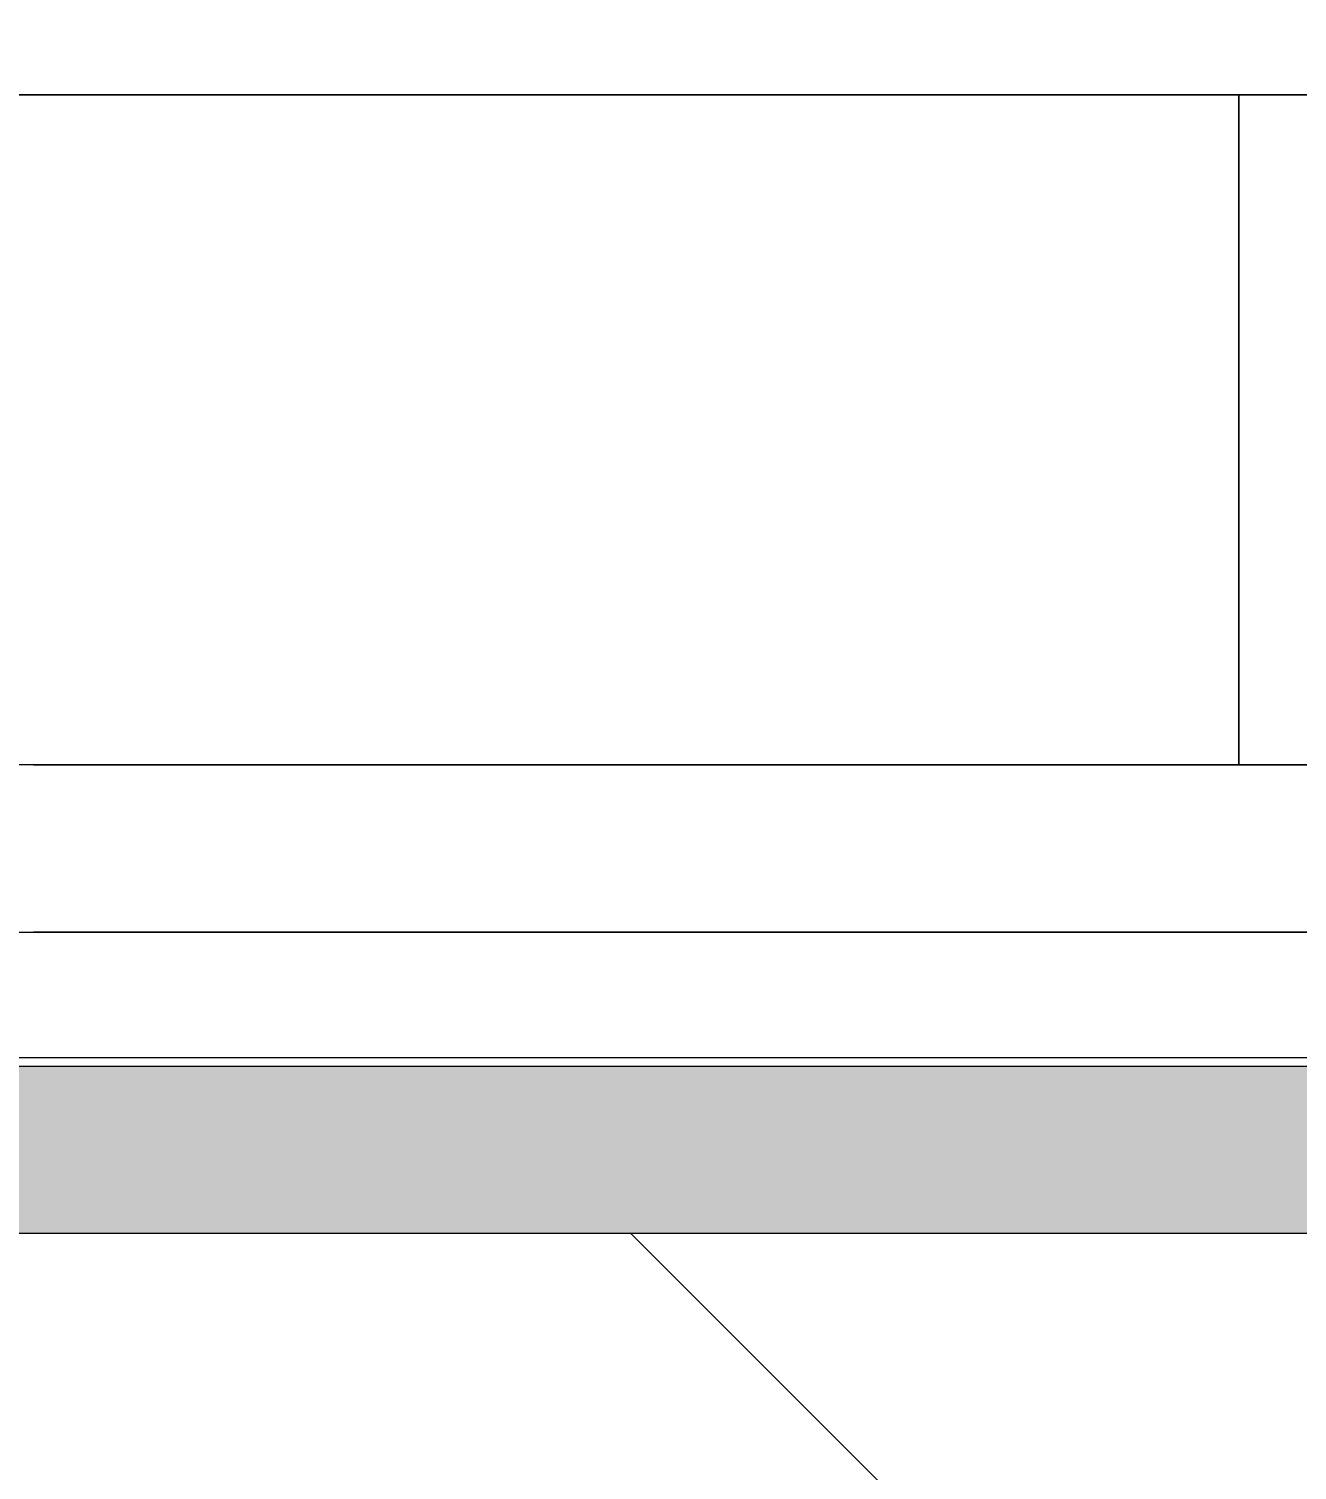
# Model space of a CAD drawing. Header units: millimetres. Extents: x -3724 to 231642, y -8553 to 29017.
# Drawn here: x 10413 to 10564.5, y 7871.7 to 8043.9 of the extents above; entities that cross this region are included whole.
import ezdxf

# ---------------------------------------------------------------- set-up
doc = ezdxf.new("R2010")
doc.units = ezdxf.units.MM
for name, color, linetype, lineweight in [('A-ANNO-DIMS', 7, 'Continuous', 9), ('A-ANNO-DIMS-100', 7, 'Continuous', 9), ('I-WALL', 7, 'Continuous', 9)]:
    doc.layers.add(name, color=color, linetype=linetype, lineweight=lineweight)
for name, color, linetype, lineweight, true_color in [('A-WALL-1', 9, 'Continuous', 9, 0x808080), ('A-WALL-FNSH-1', 9, 'Continuous', 9, 0x808080), ('I-FURN-1', 9, 'Continuous', 9, 0x808080)]:
    doc.layers.add(name, color=color, linetype=linetype, lineweight=lineweight, true_color=true_color)
doc.styles.add('ISOCPEUR', font='isocpeur.ttf', dxfattribs={"width": 0.9, "height": 250})
doc.styles.add('ISOCPEUR_1', font='isocpeur.ttf', dxfattribs={"width": 0.9, "height": 200})
doc.dimstyles.new('ISO-2_0_0_9К_Средний_округл2', dxfattribs={"dimscale": 304.8, "dimtxt": 199.196235, "dimasz": 0.492126, "dimexe": 0.393701, "dimexo": 0, "dimgap": 0, "dimtad": 1, "dimdec": 0, "dimrnd": 10, "dimzin": 0, "dimdsep": 46, "dimtxsty": 'ISOCPEUR_1', "dimblk1": 'OBLIQUE', "dimblk2": 'OBLIQUE', "dimsah": 1, "dimcen": 0.09, "dimdle": 0.393701, "dimazin": 0, "dimtfac": 1, "dimtdec": 4, "dimtix": 1, "dimtmove": 0, "dimatfit": 3, "dimfxl": 1, "dimtvp": 1, "dimtolj": 1, "dimtzin": 0, "dimarcsym": 2})
doc.dimstyles.new('ISO-2_5_0_9К_БОЛЬШОЙ', dxfattribs={"dimscale": 304.8, "dimtxt": 248.995294, "dimasz": 0.492126, "dimexe": 0.393701, "dimexo": 0.984252, "dimgap": 0, "dimtad": 1, "dimdec": 0, "dimrnd": 10, "dimzin": 0, "dimdsep": 46, "dimtxsty": 'ISOCPEUR', "dimblk1": 'OBLIQUE', "dimblk2": 'OBLIQUE', "dimsah": 1, "dimcen": 0.09, "dimdle": 0.393701, "dimazin": 0, "dimtfac": 1, "dimtdec": 4, "dimtix": 1, "dimtmove": 0, "dimatfit": 3, "dimfxl": 1, "dimtvp": 1, "dimtolj": 1, "dimtzin": 0, "dimarcsym": 2})

# ---------------------------------------------------------------- blocks, each defined once
blk = doc.blocks.new('Бизиборд лего - бизиборд 1_21б-32328682-План расстановки мебели и оборудования 1 этажа в осях 1-12')
at = {"layer": 'I-FURN-1'}
for p, q in [((315, 100), (-35.37, 100)), ((-35.37, 100), (315, 100)), ((315, 100), (15, 100)), ((15, 100), (315, 100)), ((365, 100), (315, 100)), ((315, 100), (365, 100)), ((315, 20), (315, 100)), ((315, 100), (315, 20)), ((500, 20), (0, 20)), ((171.08, 20), (210, 20)), ((210, 20), (171.08, 20)), ((171.08, 20), (210, 20)), ((210, 20), (171.08, 20)), ((171.08, 20), (210, 20)), ((210, 20), (219.91, 20)), ((217.41, 20), (210, 20)), ((210, 20), (219.91, 20)), ((212.93, 20), (210, 20)), ((210, 20), (219.91, 20)), ((219.91, 20), (210, 20)), ((210, 20), (219.91, 20)), ((217.41, 20), (210, 20)), ((210, 20), (219.91, 20)), ((219.91, 20), (210, 20)), ((210, 20), (219.91, 20)), ((219.91, 20), (210, 20)), ((210, 20), (219.91, 20)), ((219.91, 20), (210, 20)), ((210, 20), (210.34, 20)), ((217.41, 20), (210, 20)), ((210, 20), (219.91, 20)), ((219.91, 20), (210, 20)), ((210, 20), (219.91, 20)), ((219.91, 20), (210, 20)), ((210, 20), (219.91, 20)), ((219.91, 20), (210, 20)), ((210, 20), (219.91, 20)), ((210.34, 20), (210, 20)), ((210, 20), (219.91, 20)), ((219.91, 20), (210, 20)), ((210, 20), (219.91, 20)), ((219.91, 20), (210, 20)), ((210, 20), (219.91, 20)), ((219.91, 20), (210, 20)), ((210, 20), (219.91, 20)), ((219.91, 20), (210, 20)), ((210, 20), (215, 20)), ((219.91, 20), (210, 20)), ((210, 20), (219.91, 20)), ((219.91, 20), (210, 20)), ((210, 20), (219.91, 20)), ((219.91, 20), (210, 20)), ((210, 20), (212.93, 20)), ((219.91, 20), (210, 20)), ((210, 20), (219.91, 20)), ((219.91, 20), (210, 20)), ((210, 20), (219.91, 20)), ((219.91, 20), (210, 20)), ((210, 20), (210.34, 20)), ((210.34, 20), (210, 20)), ((210, 20), (219.91, 20)), ((219.91, 20), (210, 20)), ((210, 20), (219.91, 20)), ((219.91, 20), (210, 20)), ((210, 20), (219.91, 20)), ((219.91, 20), (210, 20)), ((210, 20), (230, 20)), ((230, 20), (210, 20)), ((210.34, 20), (211.34, 20)), ((211.34, 20), (210.34, 20)), ((210.34, 20), (211.34, 20)), ((211.34, 20), (210.34, 20)), ((211.34, 20), (219.91, 20)), ((219.91, 20), (211.34, 20)), ((211.34, 20), (219.91, 20)), ((219.91, 20), (211.34, 20)), ((211.34, 20), (219.91, 20)), ((211.34, 20), (212.93, 20)), ((219.91, 20), (211.34, 20)), ((211.34, 20), (212.93, 20)), ((212.93, 20), (211.34, 20)), ((219.91, 20), (212.93, 20)), ((212.93, 20), (215, 20)), ((212.93, 20), (215, 20)), ((212.93, 20), (215, 20)), ((217.41, 20), (212.93, 20)), ((215, 20), (217.41, 20)), ((215, 20), (219.91, 20)), ((215, 20), (219.91, 20)), ((215, 20), (217.41, 20)), ((219.91, 20), (217.41, 20)), ((219.91, 20), (217.41, 20)), ((217.41, 20), (219.91, 20)), ((219.91, 20), (217.41, 20)), ((217.41, 20), (219.91, 20)), ((219.91, 20), (217.41, 20)), ((219.91, 20), (220, 20)), ((220, 20), (219.91, 20)), ((219.91, 20), (220, 20)), ((220, 20), (219.91, 20)), ((219.91, 20), (220, 20)), ((220, 20), (219.91, 20)), ((219.91, 20), (220, 20)), ((220, 20), (219.91, 20)), ((219.91, 20), (220, 20)), ((220, 20), (219.91, 20)), ((219.91, 20), (220, 20)), ((220, 20), (219.91, 20)), ((219.91, 20), (220, 20)), ((220, 20), (219.91, 20)), ((219.91, 20), (220, 20)), ((220, 20), (219.91, 20)), ((219.91, 20), (220, 20)), ((220, 20), (219.91, 20)), ((219.91, 20), (220, 20)), ((220, 20), (219.91, 20)), ((219.91, 20), (220, 20)), ((220, 20), (219.91, 20)), ((219.91, 20), (220, 20)), ((220, 20), (219.91, 20)), ((219.91, 20), (220, 20)), ((220, 20), (219.91, 20)), ((219.91, 20), (220, 20)), ((220, 20), (219.91, 20)), ((219.91, 20), (220, 20)), ((220, 20), (219.91, 20)), ((219.91, 20), (220, 20)), ((220, 20), (219.91, 20)), ((219.91, 20), (220, 20)), ((220, 20), (219.91, 20)), ((219.91, 20), (220, 20)), ((220, 20), (219.91, 20)), ((219.91, 20), (220, 20)), ((220, 20), (219.91, 20)), ((219.91, 20), (220, 20)), ((220, 20), (219.91, 20)), ((219.91, 20), (220, 20)), ((220, 20), (219.91, 20)), ((219.91, 20), (220, 20)), ((220, 20), (219.91, 20)), ((219.91, 20), (220, 20)), ((220, 20), (219.91, 20)), ((219.91, 20), (220, 20)), ((220, 20), (219.91, 20)), ((219.91, 20), (220, 20)), ((220, 20), (219.91, 20)), ((219.91, 20), (220, 20)), ((220, 20), (219.91, 20)), ((220, 20), (224.79, 20)), ((224.79, 20), (220, 20)), ((220, 20), (224.79, 20)), ((224.79, 20), (220, 20)), ((220, 20), (224.79, 20)), ((220, 20), (227.07, 20)), ((229.66, 20), (220, 20)), ((220, 20), (229.66, 20)), ((229.66, 20), (220, 20)), ((220, 20), (229.66, 20)), ((229.66, 20), (220, 20)), ((220, 20), (222.59, 20)), ((229.66, 20), (220, 20)), ((220, 20), (229.66, 20)), ((229.66, 20), (220, 20)), ((220, 20), (228.66, 20)), ((229.66, 20), (220, 20)), ((220, 20), (229.66, 20)), ((229.66, 20), (220, 20)), ((220, 20), (222.59, 20)), ((222.59, 20), (220, 20)), ((220, 20), (229.66, 20)), ((229.66, 20), (220, 20)), ((220, 20), (229.66, 20)), ((229.66, 20), (220, 20)), ((220, 20), (229.66, 20)), ((229.66, 20), (220, 20)), ((220, 20), (229.66, 20)), ((229.66, 20), (220, 20)), ((220, 20), (229.66, 20)), ((229.66, 20), (220, 20)), ((220, 20), (229.66, 20)), ((229.66, 20), (220, 20)), ((220, 20), (229.66, 20)), ((229.66, 20), (220, 20)), ((220, 20), (229.66, 20)), ((229.66, 20), (220, 20)), ((220, 20), (229.66, 20)), ((229.66, 20), (220, 20)), ((220, 20), (229.66, 20)), ((229.66, 20), (220, 20)), ((220, 20), (229.66, 20)), ((229.66, 20), (220, 20)), ((220, 20), (229.66, 20)), ((229.66, 20), (220, 20)), ((220, 20), (229.66, 20)), ((229.66, 20), (220, 20)), ((220, 20), (229.66, 20)), ((229.66, 20), (220, 20)), ((220, 20), (222.59, 20)), ((222.59, 20), (220, 20)), ((220, 20), (229.66, 20)), ((229.66, 20), (220, 20)), ((220, 20), (229.66, 20)), ((229.66, 20), (220, 20)), ((220, 20), (229.66, 20)), ((229.66, 20), (220, 20)), ((222.59, 20), (229.66, 20)), ((222.59, 20), (225, 20)), ((225, 20), (222.59, 20)), ((222.59, 20), (225, 20)), ((225, 20), (222.59, 20)), ((225, 20), (228.66, 20)), ((228.66, 20), (225, 20)), ((225, 20), (228.66, 20)), ((228.66, 20), (225, 20)), ((225, 20), (228.66, 20)), ((225, 20), (227.07, 20)), ((227.07, 20), (225, 20)), ((225, 20), (227.07, 20)), ((227.07, 20), (225, 20)), ((227.07, 20), (228.66, 20)), ((227.07, 20), (228.66, 20)), ((228.66, 20), (227.07, 20)), ((227.07, 20), (228.66, 20)), ((228.66, 20), (227.07, 20)), ((228.66, 20), (229.66, 20)), ((228.66, 20), (229.66, 20)), ((228.66, 20), (229.66, 20)), ((229.66, 20), (228.66, 20)), ((228.66, 20), (229.66, 20)), ((229.66, 20), (228.66, 20)), ((229.66, 20), (229.69, 20)), ((229.69, 20), (229.66, 20)), ((229.66, 20), (229.69, 20)), ((229.69, 20), (229.66, 20)), ((229.66, 20), (229.69, 20)), ((229.69, 20), (229.66, 20)), ((229.66, 20), (229.69, 20)), ((229.69, 20), (229.66, 20)), ((229.66, 20), (229.69, 20)), ((229.69, 20), (229.66, 20)), ((229.66, 20), (229.69, 20)), ((229.69, 20), (229.66, 20)), ((229.66, 20), (229.69, 20)), ((229.69, 20), (229.66, 20)), ((229.66, 20), (229.69, 20)), ((229.69, 20), (229.66, 20)), ((229.66, 20), (229.69, 20)), ((229.69, 20), (229.66, 20)), ((229.66, 20), (229.69, 20)), ((229.69, 20), (229.66, 20)), ((229.66, 20), (229.69, 20)), ((229.69, 20), (229.66, 20)), ((229.66, 20), (229.69, 20)), ((229.69, 20), (229.66, 20)), ((229.66, 20), (229.69, 20)), ((229.69, 20), (229.66, 20)), ((229.66, 20), (229.69, 20)), ((229.69, 20), (229.66, 20)), ((229.66, 20), (229.69, 20)), ((229.69, 20), (229.66, 20)), ((229.66, 20), (229.69, 20)), ((229.69, 20), (229.66, 20)), ((229.66, 20), (229.69, 20)), ((229.69, 20), (229.66, 20)), ((229.66, 20), (229.69, 20)), ((229.69, 20), (229.66, 20)), ((229.66, 20), (229.69, 20)), ((229.69, 20), (229.66, 20)), ((229.66, 20), (229.69, 20)), ((229.69, 20), (229.66, 20)), ((229.66, 20), (229.69, 20)), ((229.69, 20), (229.66, 20)), ((229.66, 20), (229.69, 20)), ((229.69, 20), (229.66, 20)), ((229.66, 20), (229.69, 20)), ((229.69, 20), (229.66, 20)), ((229.66, 20), (229.69, 20)), ((229.69, 20), (229.66, 20)), ((229.66, 20), (229.69, 20)), ((229.69, 20), (229.66, 20)), ((229.66, 20), (229.69, 20)), ((229.69, 20), (229.66, 20)), ((229.69, 20), (230, 20)), ((230, 20), (229.69, 20)), ((229.69, 20), (230, 20)), ((230, 20), (229.69, 20)), ((229.69, 20), (230, 20)), ((230, 20), (229.69, 20)), ((229.69, 20), (230, 20)), ((230, 20), (229.69, 20)), ((229.69, 20), (230, 20)), ((230, 20), (229.69, 20)), ((229.69, 20), (230, 20)), ((230, 20), (229.69, 20)), ((229.69, 20), (230, 20)), ((230, 20), (229.69, 20)), ((229.69, 20), (230, 20)), ((230, 20), (229.69, 20)), ((229.69, 20), (230, 20)), ((230, 20), (229.69, 20)), ((229.69, 20), (230, 20)), ((230, 20), (229.69, 20)), ((229.69, 20), (230, 20)), ((230, 20), (229.69, 20)), ((229.69, 20), (230, 20)), ((230, 20), (229.69, 20)), ((229.69, 20), (230, 20)), ((230, 20), (229.69, 20)), ((229.69, 20), (230, 20)), ((230, 20), (229.69, 20)), ((229.69, 20), (230, 20)), ((230, 20), (229.69, 20)), ((229.69, 20), (230, 20)), ((230, 20), (229.69, 20)), ((229.69, 20), (230, 20)), ((230, 20), (229.69, 20)), ((229.69, 20), (230, 20)), ((230, 20), (229.69, 20)), ((229.69, 20), (230, 20)), ((230, 20), (229.69, 20)), ((229.69, 20), (230, 20)), ((230, 20), (229.69, 20)), ((229.69, 20), (230, 20)), ((230, 20), (229.69, 20)), ((229.69, 20), (230, 20)), ((230, 20), (229.69, 20)), ((229.69, 20), (230, 20)), ((230, 20), (229.69, 20)), ((229.69, 20), (230, 20)), ((230, 20), (229.69, 20)), ((229.69, 20), (230, 20)), ((230, 20), (229.69, 20)), ((229.69, 20), (230, 20)), ((230, 20), (229.69, 20)), ((230, 20), (270, 20)), ((270, 20), (230, 20)), ((230, 20), (270, 20)), ((270, 20), (230, 20)), ((230, 20), (270, 20)), ((270, 20), (275, 20)), ((271.34, 20), (270, 20)), ((270, 20), (285, 20)), ((290, 20), (270, 20)), ((270, 20), (290, 20)), ((290, 20), (270, 20)), ((270, 20), (271.34, 20)), ((272.93, 20), (270, 20)), ((270, 20), (290, 20)), ((290, 20), (270, 20)), ((270, 20), (272.93, 20)), ((282.59, 20), (270, 20)), ((270, 20), (288.66, 20)), ((277.41, 20), (270, 20)), ((270, 20), (290, 20)), ((290, 20), (270, 20)), ((270, 20), (290, 20)), ((290, 20), (270, 20)), ((270, 20), (290, 20)), ((290, 20), (270, 20)), ((270, 20), (290, 20)), ((290, 20), (270, 20)), ((270, 20), (270.34, 20)), ((272.93, 20), (270, 20)), ((270, 20), (290, 20)), ((290, 20), (270, 20)), ((270, 20), (290, 20)), ((290, 20), (270, 20)), ((270, 20), (290, 20)), ((290, 20), (270, 20)), ((270, 20), (290, 20)), ((290, 20), (270, 20)), ((270, 20), (290, 20)), ((290, 20), (270, 20)), ((270, 20), (290, 20)), ((290, 20), (270, 20)), ((270, 20), (290, 20)), ((290, 20), (270, 20)), ((270, 20), (290, 20)), ((290, 20), (270, 20)), ((270, 20), (290, 20)), ((290, 20), (270, 20)), ((270, 20), (270.34, 20)), ((270.34, 20), (270, 20)), ((270, 20), (270.34, 20)), ((289.66, 20), (270, 20)), ((270, 20), (290, 20)), ((290, 20), (270, 20)), ((270, 20), (275, 20)), ((280, 20), (270, 20)), ((270, 20), (290, 20)), ((290, 20), (270, 20)), ((270, 20), (290, 20)), ((290, 20), (270, 20)), ((270.34, 20), (271.34, 20)), ((270.34, 20), (271.34, 20)), ((277.41, 20), (270.34, 20)), ((270.34, 20), (290, 20)), ((271.34, 20), (272.93, 20)), ((272.93, 20), (271.34, 20)), ((271.34, 20), (272.93, 20)), ((272.93, 20), (271.34, 20)), ((271.34, 20), (272.93, 20)), ((272.93, 20), (271.34, 20)), ((271.34, 20), (290, 20)), ((271.34, 20), (272.93, 20)), ((271.34, 20), (272.93, 20)), ((280, 20), (272.93, 20)), ((275, 20), (272.93, 20)), ((272.93, 20), (290, 20)), ((272.93, 20), (275, 20)), ((288.66, 20), (272.93, 20)), ((272.93, 20), (275, 20)), ((273.63, 20), (277.41, 20)), ((277.41, 20), (273.63, 20)), ((273.63, 20), (277.41, 20)), ((277.41, 20), (273.63, 20)), ((273.63, 20), (277.41, 20)), ((275, 20), (277.41, 20)), ((277.41, 20), (275, 20)), ((275, 20), (277.41, 20)), ((275, 20), (282.59, 20)), ((275, 20), (277.41, 20)), ((277.41, 20), (285, 20)), ((290, 20), (277.41, 20)), ((280, 20), (277.41, 20)), ((277.41, 20), (280, 20)), ((287.07, 20), (277.41, 20)), ((277.41, 20), (280, 20)), ((278.51, 20), (282.59, 20)), ((282.59, 20), (278.51, 20)), ((278.51, 20), (282.59, 20)), ((282.59, 20), (278.51, 20)), ((278.51, 20), (282.59, 20)), ((287.07, 20), (280, 20)), ((287.07, 20), (280, 20)), ((280, 20), (282.59, 20)), ((280, 20), (290, 20)), ((290, 20), (280, 20)), ((290, 20), (282.59, 20)), ((282.59, 20), (285, 20)), ((282.59, 20), (290, 20)), ((283.39, 20), (288.28, 20)), ((288.28, 20), (283.39, 20)), ((283.39, 20), (288.28, 20)), ((288.28, 20), (283.39, 20)), ((283.39, 20), (288.28, 20)), ((285, 20), (289.66, 20)), ((285, 20), (290, 20)), ((285, 20), (287.07, 20)), ((288.66, 20), (287.07, 20)), ((288.66, 20), (287.07, 20)), ((287.07, 20), (288.66, 20)), ((290, 20), (287.07, 20)), ((290, 20), (288.66, 20)), ((288.66, 20), (289.66, 20)), ((290, 20), (288.66, 20)), ((288.66, 20), (290, 20)), ((290, 20), (288.66, 20)), ((289.66, 20), (290, 20)), ((289.66, 20), (290, 20)), ((290, 20), (289.66, 20)), ((290, 20), (315, 20)), ((315, 20), (290, 20)), ((290, 20), (315, 20)), ((315, 20), (290, 20)), ((290, 20), (315, 20)), ((315, 20), (330, 20)), ((330, 20), (315, 20)), ((315, 20), (325, 20)), ((0, 0), (500, 0)), ((210, 0), (171.08, 0)), ((171.08, 0), (210, 0)), ((210, 0), (171.08, 0)), ((215, 0), (210, 0)), ((210, 0), (215, 0)), ((212.93, 0), (210, 0)), ((210, 0), (210.34, 0)), ((210.34, 0), (210, 0)), ((210, 0), (210.34, 0)), ((215, 0), (210, 0)), ((210, 0), (215, 0)), ((215, 0), (210, 0)), ((210, 0), (212.93, 0)), ((215, 0), (210, 0)), ((210, 0), (215, 0)), ((215, 0), (210, 0)), ((210, 0), (215, 0)), ((215, 0), (210, 0)), ((210, 0), (215, 0)), ((215, 0), (210, 0)), ((210, 0), (215, 0)), ((215, 0), (210, 0)), ((210, 0), (215, 0)), ((215, 0), (210, 0)), ((210, 0), (215, 0)), ((215, 0), (210, 0)), ((210, 0), (215, 0)), ((215, 0), (210, 0)), ((210, 0), (215, 0)), ((215, 0), (210, 0)), ((210, 0), (215, 0)), ((215, 0), (210, 0)), ((210, 0), (215, 0)), ((215, 0), (210, 0)), ((210, 0), (215, 0)), ((215, 0), (210, 0)), ((210, 0), (212.93, 0)), ((215, 0), (210, 0)), ((210, 0), (215, 0)), ((215, 0), (210, 0)), ((210, 0), (215, 0)), ((215, 0), (210, 0)), ((210, 0), (215, 0)), ((215, 0), (210, 0)), ((210, 0), (215, 0)), ((215, 0), (210, 0)), ((210, 0), (215, 0)), ((215, 0), (210, 0)), ((210, 0), (210.34, 0)), ((210.34, 0), (210, 0)), ((210, 0), (210.34, 0)), ((215, 0), (210, 0)), ((210, 0), (215, 0)), ((215, 0), (210, 0)), ((210, 0), (210.34, 0)), ((230, 0), (210, 0)), ((210, 0), (230, 0)), ((210.34, 0), (215, 0)), ((211.34, 0), (210.34, 0)), ((210.34, 0), (211.34, 0)), ((210.34, 0), (215, 0)), ((215, 0), (210.34, 0)), ((210.34, 0), (215, 0)), ((210.34, 0), (212.93, 0)), ((215, 0), (211.34, 0)), ((211.34, 0), (215, 0)), ((215, 0), (211.34, 0)), ((212.93, 0), (211.34, 0)), ((211.34, 0), (215, 0)), ((215, 0), (212.93, 0)), ((215, 0), (212.93, 0)), ((212.93, 0), (215, 0)), ((212.93, 0), (215, 0)), ((212.93, 0), (215, 0)), ((215.03, 0), (215, 0)), ((215, 0), (215.03, 0)), ((215.03, 0), (215, 0)), ((215, 0), (215.03, 0)), ((215.03, 0), (215, 0)), ((215, 0), (215.03, 0)), ((215.03, 0), (215, 0)), ((215, 0), (215.03, 0)), ((215.03, 0), (215, 0)), ((215, 0), (215.03, 0)), ((215.03, 0), (215, 0)), ((215, 0), (215.03, 0)), ((215.03, 0), (215, 0)), ((215, 0), (215.03, 0)), ((215.03, 0), (215, 0)), ((215, 0), (215.03, 0)), ((215.03, 0), (215, 0)), ((215, 0), (215.03, 0)), ((215.03, 0), (215, 0)), ((215, 0), (215.03, 0)), ((215.03, 0), (215, 0)), ((215, 0), (215.03, 0)), ((215.03, 0), (215, 0)), ((215, 0), (215.03, 0)), ((215.03, 0), (215, 0)), ((215, 0), (215.03, 0)), ((215.03, 0), (215, 0)), ((215, 0), (215.03, 0)), ((215.03, 0), (215, 0)), ((215, 0), (215.03, 0)), ((215.03, 0), (215, 0)), ((215, 0), (215.03, 0)), ((215.03, 0), (215, 0)), ((215, 0), (215.03, 0)), ((215.03, 0), (215, 0)), ((215, 0), (215.03, 0)), ((215.03, 0), (215, 0)), ((215, 0), (215.03, 0)), ((215.03, 0), (215, 0)), ((215, 0), (215.03, 0)), ((215.03, 0), (215, 0)), ((215, 0), (215.03, 0)), ((215.03, 0), (215, 0)), ((215, 0), (215.03, 0)), ((215.03, 0), (215, 0)), ((215, 0), (215.03, 0)), ((215.03, 0), (215, 0)), ((215, 0), (215.03, 0)), ((215.03, 0), (215, 0)), ((215, 0), (215.03, 0)), ((215.03, 0), (215, 0)), ((215, 0), (215.03, 0)), ((219.91, 0), (215.03, 0)), ((215.03, 0), (219.91, 0)), ((219.91, 0), (215.03, 0)), ((219.91, 0), (215.03, 0)), ((215.03, 0), (219.91, 0)), ((219.91, 0), (215.03, 0)), ((215.03, 0), (219.91, 0)), ((219.91, 0), (215.03, 0)), ((215.03, 0), (219.91, 0)), ((219.91, 0), (215.03, 0)), ((215.03, 0), (219.91, 0)), ((219.91, 0), (215.03, 0)), ((215.03, 0), (219.91, 0)), ((219.91, 0), (215.03, 0)), ((215.03, 0), (217.41, 0)), ((219.91, 0), (215.03, 0)), ((215.03, 0), (217.41, 0)), ((219.91, 0), (215.03, 0)), ((215.03, 0), (219.91, 0)), ((219.91, 0), (215.03, 0)), ((215.03, 0), (219.91, 0)), ((219.91, 0), (215.03, 0)), ((215.03, 0), (219.91, 0)), ((219.91, 0), (215.03, 0)), ((215.03, 0), (219.91, 0)), ((219.91, 0), (215.03, 0)), ((215.03, 0), (219.91, 0)), ((219.91, 0), (215.03, 0)), ((215.03, 0), (219.91, 0)), ((219.91, 0), (215.03, 0)), ((215.03, 0), (219.91, 0)), ((219.91, 0), (215.03, 0)), ((215.03, 0), (219.91, 0)), ((219.91, 0), (215.03, 0)), ((215.03, 0), (219.91, 0)), ((219.91, 0), (215.03, 0)), ((215.03, 0), (217.41, 0)), ((219.91, 0), (215.03, 0)), ((215.03, 0), (219.91, 0)), ((219.91, 0), (215.03, 0)), ((215.03, 0), (219.91, 0)), ((219.91, 0), (215.03, 0)), ((215.03, 0), (219.91, 0)), ((219.91, 0), (215.03, 0)), ((215.03, 0), (219.91, 0)), ((219.91, 0), (215.03, 0)), ((215.03, 0), (219.91, 0)), ((219.91, 0), (215.03, 0)), ((215.03, 0), (219.91, 0)), ((217.41, 0), (215.03, 0)), ((215.03, 0), (217.41, 0)), ((219.91, 0), (215.03, 0)), ((215.03, 0), (219.91, 0)), ((219.91, 0), (215.03, 0)), ((215.03, 0), (217.41, 0)), ((217.41, 0), (219.91, 0)), ((217.41, 0), (219.91, 0)), ((217.41, 0), (219.91, 0)), ((219.91, 0), (217.41, 0)), ((217.41, 0), (219.91, 0)), ((217.41, 0), (219.91, 0)), ((220, 0), (219.91, 0)), ((219.91, 0), (220, 0)), ((220, 0), (219.91, 0)), ((219.91, 0), (220, 0)), ((220, 0), (219.91, 0)), ((219.91, 0), (220, 0)), ((220, 0), (219.91, 0)), ((219.91, 0), (220, 0)), ((220, 0), (219.91, 0)), ((219.91, 0), (220, 0)), ((220, 0), (219.91, 0)), ((219.91, 0), (220, 0)), ((220, 0), (219.91, 0)), ((219.91, 0), (220, 0)), ((220, 0), (219.91, 0)), ((219.91, 0), (220, 0)), ((220, 0), (219.91, 0)), ((219.91, 0), (220, 0)), ((220, 0), (219.91, 0)), ((219.91, 0), (220, 0)), ((220, 0), (219.91, 0)), ((219.91, 0), (220, 0)), ((220, 0), (219.91, 0)), ((219.91, 0), (220, 0)), ((220, 0), (219.91, 0)), ((219.91, 0), (220, 0)), ((220, 0), (219.91, 0)), ((219.91, 0), (220, 0)), ((220, 0), (219.91, 0)), ((219.91, 0), (220, 0)), ((220, 0), (219.91, 0)), ((219.91, 0), (220, 0)), ((220, 0), (219.91, 0)), ((219.91, 0), (220, 0)), ((220, 0), (219.91, 0)), ((219.91, 0), (220, 0)), ((220, 0), (219.91, 0)), ((219.91, 0), (220, 0)), ((220, 0), (219.91, 0)), ((219.91, 0), (220, 0)), ((220, 0), (219.91, 0)), ((219.91, 0), (220, 0)), ((220, 0), (219.91, 0)), ((219.91, 0), (220, 0)), ((220, 0), (219.91, 0)), ((219.91, 0), (220, 0)), ((220, 0), (219.91, 0)), ((219.91, 0), (220, 0)), ((220, 0), (219.91, 0)), ((219.91, 0), (220, 0)), ((220, 0), (219.91, 0)), ((219.91, 0), (220, 0)), ((224.79, 0), (220, 0)), ((220, 0), (224.79, 0)), ((224.79, 0), (220, 0)), ((229.66, 0), (220, 0)), ((220, 0), (229.66, 0)), ((229.66, 0), (220, 0)), ((220, 0), (229.66, 0)), ((228.66, 0), (220, 0)), ((220, 0), (229.66, 0)), ((229.66, 0), (220, 0)), ((220, 0), (222.59, 0)), ((227.07, 0), (220, 0)), ((220, 0), (225, 0)), ((229.66, 0), (220, 0)), ((220, 0), (222.59, 0)), ((229.66, 0), (220, 0)), ((220, 0), (228.66, 0)), ((225, 0), (220, 0)), ((220, 0), (229.66, 0)), ((222.59, 0), (220, 0)), ((220, 0), (229.66, 0)), ((229.66, 0), (220, 0)), ((220, 0), (229.66, 0)), ((229.66, 0), (220, 0)), ((220, 0), (229.66, 0)), ((229.66, 0), (220, 0)), ((220, 0), (229.66, 0)), ((229.66, 0), (220, 0)), ((220, 0), (229.66, 0)), ((229.66, 0), (220, 0)), ((220, 0), (229.66, 0)), ((229.66, 0), (220, 0)), ((220, 0), (229.66, 0)), ((229.66, 0), (220, 0)), ((220, 0), (229.66, 0)), ((229.66, 0), (220, 0)), ((220, 0), (229.66, 0)), ((229.66, 0), (220, 0)), ((220, 0), (229.66, 0)), ((229.66, 0), (220, 0)), ((220, 0), (229.66, 0)), ((229.66, 0), (220, 0)), ((220, 0), (229.66, 0)), ((229.66, 0), (220, 0)), ((220, 0), (229.66, 0)), ((229.66, 0), (220, 0)), ((220, 0), (229.66, 0)), ((229.66, 0), (220, 0)), ((220, 0), (229.66, 0)), ((229.66, 0), (220, 0)), ((220, 0), (229.66, 0)), ((229.66, 0), (220, 0)), ((220, 0), (229.66, 0)), ((222.59, 0), (220, 0)), ((220, 0), (222.59, 0)), ((222.59, 0), (229.66, 0)), ((222.59, 0), (229.66, 0)), ((229.66, 0), (222.59, 0)), ((227.07, 0), (222.59, 0)), ((222.59, 0), (228.66, 0)), ((228.66, 0), (225, 0)), ((225, 0), (228.66, 0)), ((228.66, 0), (225, 0)), ((225, 0), (229.66, 0)), ((229.66, 0), (225, 0)), ((229.66, 0), (227.07, 0)), ((228.66, 0), (227.07, 0)), ((229.66, 0), (228.66, 0)), ((228.66, 0), (229.66, 0)), ((229.66, 0), (228.66, 0)), ((228.66, 0), (229.66, 0)), ((229.69, 0), (229.66, 0)), ((229.66, 0), (229.69, 0)), ((229.69, 0), (229.66, 0)), ((229.66, 0), (229.69, 0)), ((229.69, 0), (229.66, 0)), ((229.66, 0), (229.69, 0)), ((229.69, 0), (229.66, 0)), ((229.66, 0), (229.69, 0)), ((229.69, 0), (229.66, 0)), ((229.66, 0), (229.69, 0)), ((229.69, 0), (229.66, 0)), ((229.66, 0), (229.69, 0)), ((229.69, 0), (229.66, 0)), ((229.66, 0), (229.69, 0)), ((229.69, 0), (229.66, 0)), ((229.66, 0), (229.69, 0)), ((229.69, 0), (229.66, 0)), ((229.66, 0), (229.69, 0)), ((229.69, 0), (229.66, 0)), ((229.66, 0), (229.69, 0)), ((229.69, 0), (229.66, 0)), ((229.66, 0), (229.69, 0)), ((229.69, 0), (229.66, 0)), ((229.66, 0), (229.69, 0)), ((229.69, 0), (229.66, 0)), ((229.66, 0), (229.69, 0)), ((229.69, 0), (229.66, 0)), ((229.66, 0), (229.69, 0)), ((229.69, 0), (229.66, 0)), ((229.66, 0), (229.69, 0)), ((229.69, 0), (229.66, 0)), ((229.66, 0), (229.69, 0)), ((229.69, 0), (229.66, 0)), ((229.66, 0), (229.69, 0)), ((229.69, 0), (229.66, 0)), ((229.66, 0), (229.69, 0)), ((229.69, 0), (229.66, 0)), ((229.66, 0), (229.69, 0)), ((229.69, 0), (229.66, 0)), ((229.66, 0), (229.69, 0)), ((229.69, 0), (229.66, 0)), ((229.66, 0), (229.69, 0)), ((229.69, 0), (229.66, 0)), ((229.66, 0), (229.69, 0)), ((229.69, 0), (229.66, 0)), ((229.66, 0), (229.69, 0)), ((229.69, 0), (229.66, 0)), ((229.66, 0), (229.69, 0)), ((229.69, 0), (229.66, 0)), ((229.66, 0), (229.69, 0)), ((229.69, 0), (229.66, 0)), ((229.66, 0), (229.69, 0)), ((230, 0), (229.69, 0)), ((229.69, 0), (230, 0)), ((230, 0), (229.69, 0)), ((229.69, 0), (230, 0)), ((230, 0), (229.69, 0)), ((229.69, 0), (230, 0)), ((230, 0), (229.69, 0)), ((229.69, 0), (230, 0)), ((230, 0), (229.69, 0)), ((229.69, 0), (230, 0)), ((230, 0), (229.69, 0)), ((229.69, 0), (230, 0)), ((230, 0), (229.69, 0)), ((229.69, 0), (230, 0)), ((230, 0), (229.69, 0)), ((229.69, 0), (230, 0)), ((230, 0), (229.69, 0)), ((229.69, 0), (230, 0)), ((230, 0), (229.69, 0)), ((229.69, 0), (230, 0)), ((230, 0), (229.69, 0)), ((229.69, 0), (230, 0)), ((230, 0), (229.69, 0)), ((229.69, 0), (230, 0)), ((230, 0), (229.69, 0)), ((229.69, 0), (230, 0)), ((230, 0), (229.69, 0)), ((229.69, 0), (230, 0)), ((230, 0), (229.69, 0)), ((229.69, 0), (230, 0)), ((230, 0), (229.69, 0)), ((229.69, 0), (230, 0)), ((230, 0), (229.69, 0)), ((229.69, 0), (230, 0)), ((230, 0), (229.69, 0)), ((229.69, 0), (230, 0)), ((230, 0), (229.69, 0)), ((229.69, 0), (230, 0)), ((230, 0), (229.69, 0)), ((229.69, 0), (230, 0)), ((230, 0), (229.69, 0)), ((229.69, 0), (230, 0)), ((230, 0), (229.69, 0)), ((229.69, 0), (230, 0)), ((230, 0), (229.69, 0)), ((229.69, 0), (230, 0)), ((230, 0), (229.69, 0)), ((229.69, 0), (230, 0)), ((230, 0), (229.69, 0)), ((229.69, 0), (230, 0)), ((230, 0), (229.69, 0)), ((229.69, 0), (230, 0)), ((270, 0), (230, 0)), ((230, 0), (270, 0)), ((270, 0), (230, 0)), ((290, 0), (270, 0)), ((270, 0), (277.41, 0)), ((290, 0), (270, 0)), ((270, 0), (272.93, 0)), ((290, 0), (270, 0)), ((270, 0), (271.34, 0)), ((271.34, 0), (270, 0)), ((270, 0), (277.41, 0)), ((290, 0), (270, 0)), ((270, 0), (287.07, 0)), ((272.93, 0), (270, 0)), ((270, 0), (271.34, 0)), ((282.59, 0), (270, 0)), ((270, 0), (272.93, 0)), ((290, 0), (270, 0)), ((270, 0), (290, 0)), ((290, 0), (270, 0)), ((270, 0), (290, 0)), ((290, 0), (270, 0)), ((270, 0), (290, 0)), ((290, 0), (270, 0)), ((270, 0), (287.07, 0)), ((290, 0), (270, 0)), ((270, 0), (290, 0)), ((290, 0), (270, 0)), ((270, 0), (290, 0)), ((290, 0), (270, 0)), ((270, 0), (282.59, 0)), ((271.34, 0), (270, 0)), ((270, 0), (270.34, 0)), ((290, 0), (270, 0)), ((270, 0), (290, 0)), ((271.34, 0), (270, 0)), ((270, 0), (280, 0)), ((290, 0), (270, 0)), ((270, 0), (290, 0)), ((289.66, 0), (270, 0)), ((270, 0), (290, 0)), ((290, 0), (270, 0)), ((270, 0), (290, 0)), ((277.41, 0), (270, 0)), ((270, 0), (282.59, 0)), ((270.34, 0), (270, 0)), ((270, 0), (290, 0)), ((290, 0), (270, 0)), ((270, 0), (290, 0)), ((290, 0), (270, 0)), ((270, 0), (290, 0)), ((290, 0), (270, 0)), ((270, 0), (290, 0)), ((270.34, 0), (270, 0)), ((270, 0), (272.93, 0)), ((290, 0), (270, 0)), ((270, 0), (290, 0)), ((270.34, 0), (271.34, 0)), ((272.93, 0), (270.34, 0)), ((280, 0), (270.34, 0)), ((277.41, 0), (271.34, 0)), ((271.34, 0), (277.41, 0)), ((277.41, 0), (271.34, 0)), ((271.34, 0), (272.93, 0)), ((288.66, 0), (271.34, 0)), ((271.34, 0), (290, 0)), ((290, 0), (271.34, 0)), ((271.34, 0), (290, 0)), ((290, 0), (271.34, 0)), ((272.93, 0), (275, 0)), ((272.93, 0), (275, 0)), ((277.41, 0), (272.93, 0)), ((272.93, 0), (277.41, 0)), ((287.07, 0), (272.93, 0)), ((272.93, 0), (280, 0)), ((275, 0), (290, 0)), ((275, 0), (277.41, 0)), ((277.41, 0), (290, 0)), ((277.41, 0), (280, 0)), ((277.41, 0), (282.59, 0)), ((288.66, 0), (277.41, 0)), ((277.41, 0), (288.66, 0)), ((282.59, 0), (277.41, 0)), ((282.59, 0), (278.51, 0)), ((278.51, 0), (282.59, 0)), ((282.59, 0), (278.51, 0)), ((280, 0), (282.59, 0)), ((280, 0), (282.59, 0)), ((289.66, 0), (280, 0)), ((280, 0), (290, 0)), ((282.59, 0), (285, 0)), ((282.59, 0), (290, 0)), ((290, 0), (282.59, 0)), ((282.59, 0), (287.07, 0)), ((282.59, 0), (285, 0)), ((290, 0), (282.59, 0)), ((282.59, 0), (285, 0)), ((288.28, 0), (283.39, 0)), ((283.39, 0), (288.28, 0)), ((288.28, 0), (283.39, 0)), ((285, 0), (287.07, 0)), ((285, 0), (287.07, 0)), ((285, 0), (290, 0)), ((287.07, 0), (288.66, 0)), ((287.07, 0), (290, 0)), ((287.07, 0), (290, 0)), ((287.07, 0), (290, 0)), ((287.07, 0), (288.66, 0)), ((290, 0), (287.07, 0)), ((288.66, 0), (289.66, 0)), ((290, 0), (288.66, 0)), ((290, 0), (288.66, 0)), ((288.66, 0), (290, 0)), ((288.66, 0), (289.66, 0)), ((289.66, 0), (290, 0)), ((289.66, 0), (290, 0)), ((290, 0), (289.66, 0)), ((290, 0), (289.66, 0)), ((330, 0), (290, 0)), ((290, 0), (330, 0)), ((330, 0), (290, 0))]:
    blk.add_line(p, q, dxfattribs=at)
blk = doc.blocks.new('DIMBLOCK113-План расстановки мебели и оборудования 1 этажа в осях 1-12')
at = {"layer": 'A-ANNO-DIMS-100'}
for p, q in [((10242.5, 8036), (10242.5, 8416.23)), ((12825, 8402.3), (12825, 8176.23)), ((12825, 8296.23), (12825, 8402.3)), ((10242.5, 8296.23), (12945, 8296.23)), ((10242.5, 8296.23), (10242.5, 8036))]:
    blk.add_line(p, q, dxfattribs=at)
at = {"layer": 'A-ANNO-DIMS-100', "lineweight": 20}
for p, q in [((10242.5, 8296.23), (10317.5, 8371.23)), ((12825, 8296.23), (12900, 8371.23)), ((10242.5, 8296.23), (10167.5, 8221.23)), ((12825, 8296.23), (12750, 8221.23))]:
    blk.add_line(p, q, dxfattribs=at)
at = {"layer": 'A-ANNO-DIMS-100', "color": 0, "insert": (11361.37, 8557.52), "char_height": 200, "width": 413.7153, "attachment_point": 1, "line_spacing_factor": 1.149209, "style": 'ISOCPEUR_1'}
blk.add_mtext('1/2', dxfattribs=at)
blk = doc.blocks.new('_Oblique')
at = {"color": 0, "linetype": 'ByBlock', "lineweight": -2}
blk.add_line((-0.5, -0.5), (0.5, 0.5), dxfattribs=at)
blk = doc.blocks.new('DIMBLOCK114-План расстановки мебели и оборудования 1 этажа в осях 1-12')
at = {"layer": 'A-ANNO-DIMS-100'}
for p, q in [((7660, 8200), (7660, 9383.39)), ((12825, 8683), (12825, 9383.39)), ((7540, 9263.39), (12945, 9263.39)), ((7660, 9263.39), (7660, 8200)), ((12825, 9263.39), (12825, 8683))]:
    blk.add_line(p, q, dxfattribs=at)
at = {"layer": 'A-ANNO-DIMS-100', "lineweight": 20}
for p, q in [((7660, 9263.39), (7735, 9338.39)), ((12825, 9263.39), (12900, 9338.39)), ((7660, 9263.39), (7585, 9188.39)), ((12825, 9263.39), (12750, 9188.39))]:
    blk.add_line(p, q, dxfattribs=at)
at = {"layer": 'A-ANNO-DIMS-100', "color": 0, "insert": (9948.02, 9590), "char_height": 250, "width": 706.7636, "attachment_point": 1, "line_spacing_factor": 1.149209, "style": 'ISOCPEUR'}
blk.add_mtext('5170', dxfattribs=at)

msp = doc.modelspace()

# ---------------------------------------------------------------- hatches: boundary and pattern name
at = {"layer": 'I-WALL'}
h = msp.add_hatch(dxfattribs=at)
h.set_pattern_fill('FP_103', color=256, style=0, pattern_type=2)
h.set_pattern_definition([(0, (0, 0), (121.92, 30.48), [10.058, -81.382, 10.058, -81.382, -487.68]), (0, (0, 0), (121.92, 30.48), [-182.88, 10.058, -172.822, 10.058, -81.382, -213.36]), (0, (0, 0), (121.92, 30.48), [-457.2, 10.058, -50.902, 10.058, -142.342]), (120, (45.72, 15.24), (-87.356454, 90.34582), [10.058, -81.382, 10.058, -81.382, -487.68]), (120, (45.72, 15.24), (-87.356454, 90.34582), [-182.88, 10.058, -172.822, 10.058, -81.382, -213.36]), (120, (45.72, 15.24), (-87.356454, 90.34582), [-457.2, 10.058, -50.902, 10.058, -142.342]), (240, (60.96, 76.2), (-34.563546, -120.82582), [10.058, -81.382, 10.058, -81.382, -487.68]), (240, (60.96, 76.2), (-34.563546, -120.82582), [-182.88, 10.058, -172.822, 10.058, -81.382, -213.36]), (240, (60.96, 76.2), (-34.563546, -120.82582), [-457.2, 10.058, -50.902, 10.058, -142.342])])
h.paths.add_polyline_path([(12760, 7900), (12760, 7920), (7660, 7920), (7660, 7900), (12376.65, 7900)])
h = msp.add_hatch(dxfattribs=at)
h.set_pattern_fill('FP_16', color=256, style=0, pattern_type=2)
h.set_pattern_definition([(135, (0, 0), (-70.7107, -70.7107), [])])
h.paths.add_polyline_path([(8260, 7700), (12160, 7700), (12160, 7900), (8260, 7900)])

# ---------------------------------------------------------------- linework, layer by layer
at = {"layer": 'A-WALL-1'}
msp.add_line((12160, 7900), (8260, 7900), dxfattribs=at)
at = {"layer": 'A-WALL-FNSH-1'}
for p, q in [((12825, 7921), (7660, 7921)), ((7660, 7920), (12825, 7920))]:
    msp.add_line(p, q, dxfattribs=at)

# ---------------------------------------------------------------- block references
at = {"layer": 'I-FURN-1'}
msp.add_blockref('Бизиборд лего - бизиборд 1_21б-32328682-План расстановки мебели и оборудования 1 этажа в осях 1-12', (10242.5, 7936), dxfattribs=at)

# ---------------------------------------------------------------- dimensions: what is measured, and where the dimension line sits
at = {"layer": 'A-ANNO-DIMS'}
dim = msp.add_linear_dim(base=(12825, 9263.39), p1=(7660, 7900), p2=(12825, 8383), dimstyle='ISO-2_5_0_9К_БОЛЬШОЙ', override={"dimpost": '<>', "dimfxl": 5187.534482}, dxfattribs=at)
dim.commit()
dim.dimension.update_dxf_attribs({"geometry": 'DIMBLOCK114-План расстановки мебели и оборудования 1 этажа в осях 1-12', "text_midpoint": (10242.5, 9388.39)})
dim = msp.add_linear_dim(base=(12825, 8296.23), p1=(10242.5, 8036), p2=(12825, 8402.3), text='1/2', dimstyle='ISO-2_0_0_9К_Средний_округл2', override={"dimpost": '<>', "dimfxl": 2608.347815}, dxfattribs=at)
dim.commit()
dim.dimension.update_dxf_attribs({"geometry": 'DIMBLOCK113-План расстановки мебели и оборудования 1 этажа в осях 1-12', "text_midpoint": (11533.75, 8396.23)})

doc.saveas('drawing.dxf')
